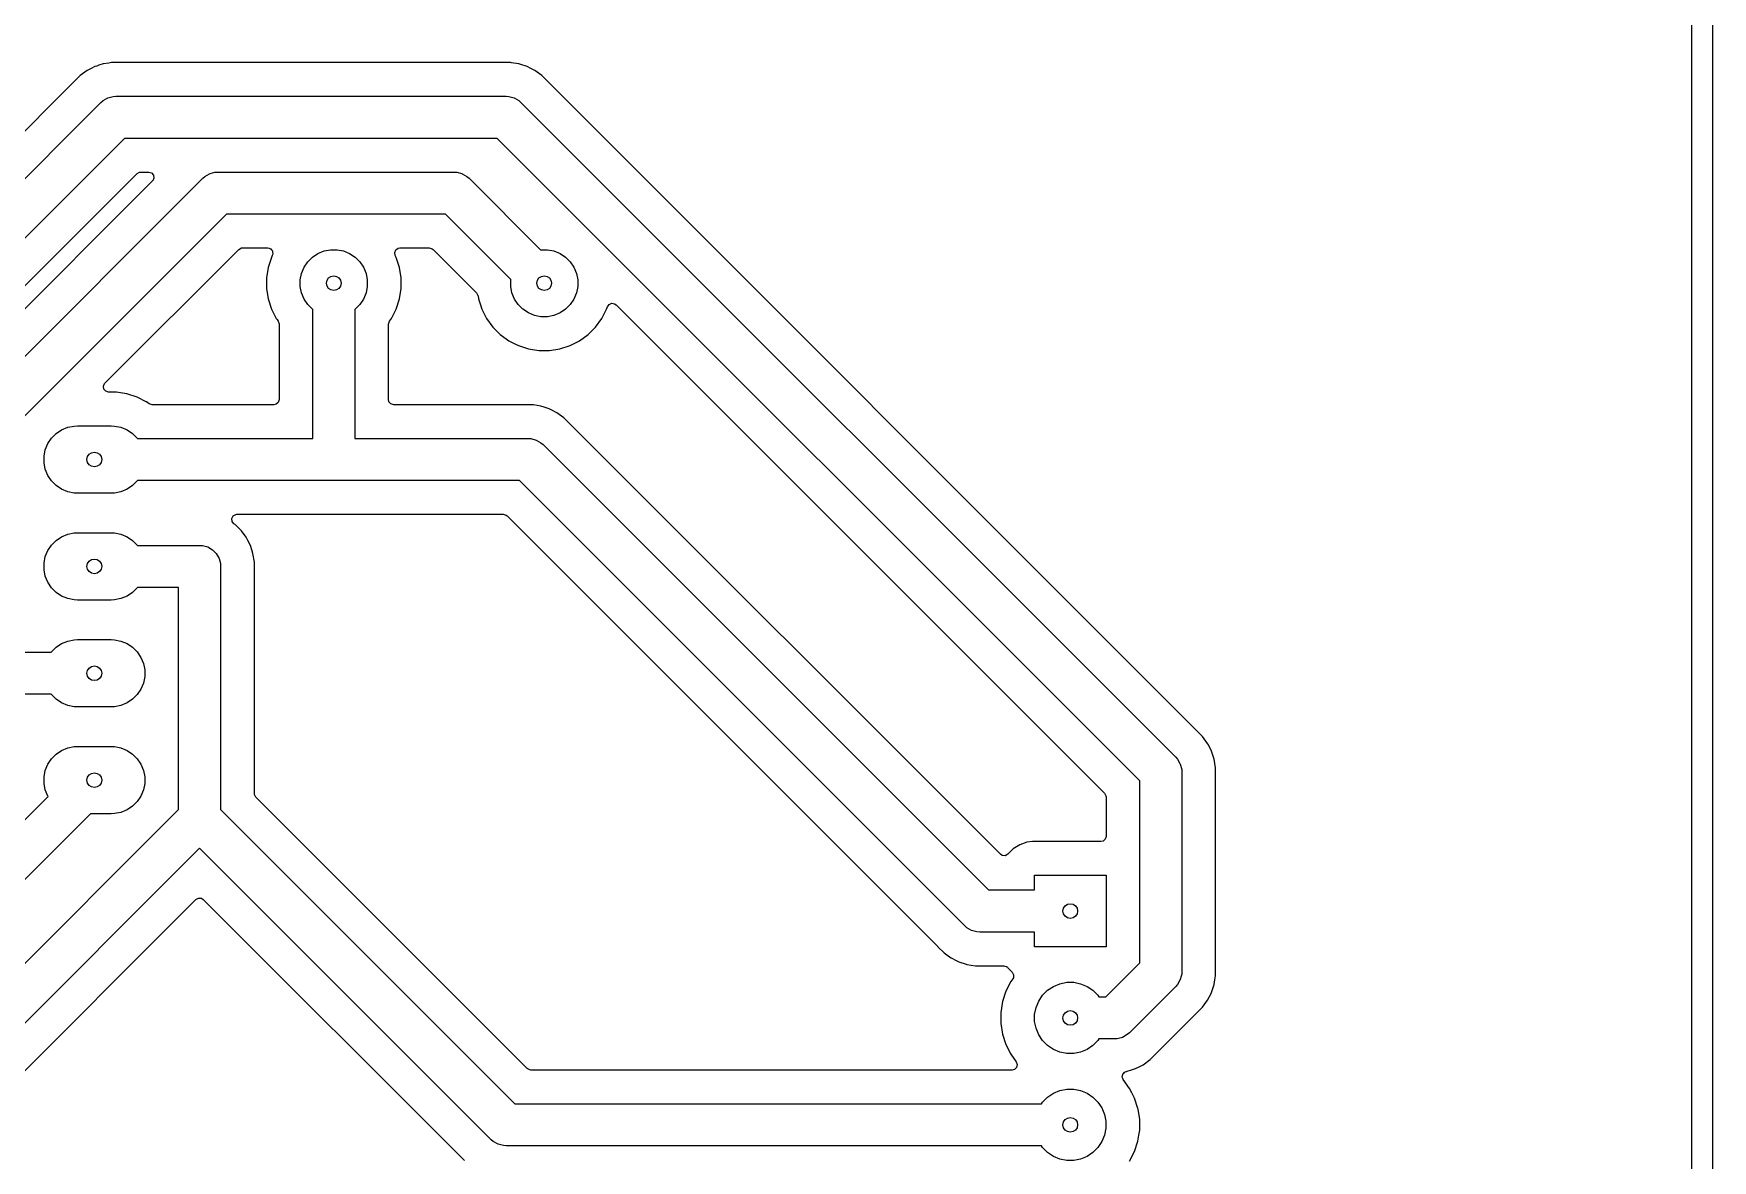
# Model space of a CAD drawing. Extents: x 20 to 124, y -124 to -20.
# Drawn here: x 84.11 to 124, y -72.85 to -46.07 of the extents above; entities that cross this region are included whole.
import ezdxf

# ---------------------------------------------------------------- set-up
doc = ezdxf.new("R2010")
doc.units = 0
doc.layers.add('BLACK', color=7, linetype='CONTINUOUS')
doc.layers.add('WHITE', color=7, linetype='CONTINUOUS')

msp = doc.modelspace()

# ---------------------------------------------------------------- linework, layer by layer
at = {"layer": 'BLACK', "linetype": 'CONTINUOUS'}
for p, q in [((123.4995, -20.6245), (123.4995, -123.3755)), ((85.214378, -47.066436), (77.727634, -54.553181)), ((85.379988, -46.946113), (85.214378, -47.066436)), ((85.471185, -46.899646), (85.379988, -46.946113)), ((85.562374, -46.853182), (85.471184, -46.899645)), ((85.471184, -46.899645), (85.471185, -46.899646)), ((85.606952, -46.838697), (85.562374, -46.853182)), ((85.659723, -46.821551), (85.606952, -46.838697)), ((85.757063, -46.789923), (85.659723, -46.82155)), ((85.659723, -46.82155), (85.659723, -46.821551)), ((85.891853, -46.768574), (85.757063, -46.789923)), ((85.959248, -46.7579), (85.891853, -46.768574)), ((86.163952, -46.7579), (85.959248, -46.7579)), ((95.435252, -46.7579), (86.163952, -46.7579)), ((95.462895, -46.762278), (95.435252, -46.7579)), ((95.637435, -46.789922), (95.462895, -46.762278)), ((95.710903, -46.813794), (95.637435, -46.789922)), ((95.734776, -46.821551), (95.710903, -46.813794)), ((95.785415, -46.838004), (95.734776, -46.821551)), ((95.832123, -46.853181), (95.785415, -46.838004)), ((95.923312, -46.899645), (95.832123, -46.853181)), ((95.923314, -46.899646), (95.923312, -46.899645)), ((96.014511, -46.946113), (95.923314, -46.899646)), ((96.180119, -47.066434), (96.014511, -46.946113)), ((111.884466, -62.770781), (96.180119, -47.066434)), ((78.022894, -55.39), (85.708047, -47.704847)), ((85.708047, -47.704847), (85.757203, -47.661738)), ((85.757203, -47.661738), (85.757219, -47.661723)), ((85.757219, -47.661723), (85.870258, -47.59646)), ((85.870258, -47.59646), (85.996337, -47.562677)), ((85.996337, -47.562677), (85.996352, -47.562677)), ((85.996352, -47.562677), (86.0616, -47.5584)), ((86.0616, -47.5584), (95.3329, -47.5584)), ((95.3329, -47.5584), (95.398148, -47.562677)), ((95.398148, -47.562677), (95.398163, -47.562677)), ((95.398163, -47.562677), (95.524242, -47.59646)), ((95.524242, -47.59646), (95.637281, -47.661723)), ((95.637281, -47.661723), (95.637296, -47.661738)), ((95.637296, -47.661738), (95.686453, -47.704847)), ((95.686453, -47.704847), (111.246053, -63.264446)), ((86.268706, -48.5584), (79.13, -55.697106)), ((95.125794, -48.5584), (86.268706, -48.5584)), ((110.3925, -63.825106), (95.125794, -48.5584)), ((79.966819, -55.992366), (86.563966, -49.395219)), ((86.563966, -49.395219), (86.625289, -49.361734)), ((86.625289, -49.361734), (86.651647, -49.3589)), ((86.651647, -49.3589), (86.842453, -49.3589)), ((86.842453, -49.3589), (86.909492, -49.378585)), ((86.909492, -49.378585), (86.955247, -49.431389)), ((86.955247, -49.431389), (86.965191, -49.500547)), ((88.126246, -49.506547), (88.17541, -49.463431)), ((88.17541, -49.463431), (88.175419, -49.463423)), ((88.175419, -49.463423), (88.288458, -49.39816)), ((88.288458, -49.39816), (88.299434, -49.395219)), ((88.299434, -49.395219), (88.414537, -49.364377)), ((88.414537, -49.364377), (88.414552, -49.364377)), ((88.414552, -49.364377), (88.4798, -49.3601)), ((88.4798, -49.3601), (94.1001, -49.3601)), ((94.1001, -49.3601), (94.165348, -49.364377)), ((94.165348, -49.364377), (94.165363, -49.364377)), ((94.165363, -49.364377), (94.280466, -49.395219)), ((94.280466, -49.395219), (94.291442, -49.39816)), ((94.291442, -49.39816), (94.404481, -49.463423)), ((94.404481, -49.463423), (94.404496, -49.463438)), ((94.404496, -49.463438), (94.453653, -49.506547)), ((80.078147, -57.554647), (88.126246, -49.506547)), ((86.930134, -49.570581), (80.142181, -56.358534)), ((86.936166, -49.564103), (86.930134, -49.570581)), ((86.965191, -49.500547), (86.936166, -49.564103)), ((94.453653, -49.506547), (96.152721, -51.205615)), ((88.686907, -50.3601), (80.9317, -58.115306)), ((93.892994, -50.3601), (88.686907, -50.3601)), ((95.445615, -51.912721), (93.892994, -50.3601)), ((85.801266, -54.377819), (88.982166, -51.196919)), ((88.982166, -51.196919), (89.043489, -51.163434)), ((89.043489, -51.163434), (89.069847, -51.1606)), ((89.069847, -51.1606), (89.669063, -51.1606)), ((89.669063, -51.1606), (89.671703, -51.161375)), ((89.671703, -51.161375), (89.674374, -51.160714)), ((89.674374, -51.160714), (89.705039, -51.171163)), ((89.75676, -51.385616), (89.67891, -51.625214)), ((89.705039, -51.171163), (89.736102, -51.180285)), ((89.736102, -51.180285), (89.737902, -51.182362)), ((89.737902, -51.182362), (89.740509, -51.183251)), ((89.740509, -51.183251), (89.76066, -51.208627)), ((89.779548, -51.340895), (89.75676, -51.385616)), ((89.76066, -51.208627), (89.781857, -51.233089)), ((89.790932, -51.307488), (89.779548, -51.340895)), ((89.781857, -51.233089), (89.782248, -51.235811)), ((89.782248, -51.235811), (89.78396, -51.237967)), ((89.78396, -51.237967), (89.787191, -51.270187)), ((89.787191, -51.270187), (89.791801, -51.302247)), ((89.791801, -51.302247), (89.790741, -51.305588)), ((89.790741, -51.305588), (89.790932, -51.307488)), ((90.621592, -51.492485), (90.732485, -51.381592)), ((90.732485, -51.381592), (90.862883, -51.294463)), ((90.862883, -51.294463), (91.007772, -51.234448)), ((91.007772, -51.234448), (91.161586, -51.203852)), ((91.161586, -51.203852), (91.318414, -51.203852)), ((91.318414, -51.203852), (91.472228, -51.234448)), ((91.472228, -51.234448), (91.617117, -51.294463)), ((91.617117, -51.294463), (91.747515, -51.381592)), ((91.747515, -51.381592), (91.858408, -51.492485)), ((92.687556, -51.272226), (92.713832, -51.207485)), ((92.700452, -51.340895), (92.687556, -51.272226)), ((92.723239, -51.385616), (92.700452, -51.340895)), ((92.713832, -51.207485), (92.770939, -51.167228)), ((92.723239, -51.385618), (92.723239, -51.385616)), ((92.723241, -51.385621), (92.723239, -51.385618)), ((92.80109, -51.625215), (92.723241, -51.385621)), ((92.770939, -51.167228), (92.810937, -51.1606)), ((92.810937, -51.1606), (93.510053, -51.1606)), ((93.510053, -51.1606), (93.577092, -51.180285)), ((93.577092, -51.180285), (93.597734, -51.196919)), ((93.597734, -51.196919), (94.632223, -52.231407)), ((96.152721, -51.205615), (96.161586, -51.203852)), ((96.161586, -51.203852), (96.318414, -51.203852)), ((96.318414, -51.203852), (96.472228, -51.234448)), ((96.472228, -51.234448), (96.617117, -51.294463)), ((96.617117, -51.294463), (96.747515, -51.381592)), ((96.747515, -51.381592), (96.858408, -51.492485)), ((89.67891, -51.625214), (89.6395, -51.874038)), ((90.443852, -51.921586), (90.474448, -51.767772)), ((90.474448, -51.767772), (90.534463, -51.622883)), ((90.534463, -51.622883), (90.621592, -51.492485)), ((91.858408, -51.492485), (91.945537, -51.622883)), ((91.945537, -51.622883), (92.005552, -51.767772)), ((92.005552, -51.767772), (92.036148, -51.921586)), ((92.8405, -51.874038), (92.80109, -51.625215)), ((96.858408, -51.492485), (96.945537, -51.622883)), ((96.945537, -51.622883), (97.005552, -51.767772)), ((97.005552, -51.767772), (97.036148, -51.921586)), ((89.6395, -51.874038), (89.6395, -52.125961)), ((89.6395, -52.125961), (89.67891, -52.374785)), ((90.443852, -52.078414), (90.443852, -51.921586)), ((90.474448, -52.232228), (90.443852, -52.078414)), ((90.534463, -52.377117), (90.474448, -52.232228)), ((92.005552, -52.232228), (91.945537, -52.377117)), ((92.036148, -52.078414), (92.005552, -52.232228)), ((92.036148, -51.921586), (92.036148, -52.078414)), ((92.80109, -52.374785), (92.8405, -52.125962)), ((92.8405, -52.125962), (92.8405, -51.874038)), ((94.632223, -52.231407), (94.665708, -52.29273)), ((95.443852, -51.921586), (95.445615, -51.912721)), ((95.443852, -52.078414), (95.443852, -51.921586)), ((95.474448, -52.232228), (95.443852, -52.078414)), ((95.534463, -52.377117), (95.474448, -52.232228)), ((97.005552, -52.232228), (96.945537, -52.377117)), ((97.036148, -52.078414), (97.005552, -52.232228)), ((97.036148, -51.921586), (97.036148, -52.078414)), ((89.67891, -52.374785), (89.75676, -52.614383)), ((89.75676, -52.614383), (89.87113, -52.838846)), ((90.621592, -52.507515), (90.534463, -52.377117)), ((90.732485, -52.618408), (90.621592, -52.507515)), ((90.74, -52.623429), (90.732485, -52.618408)), ((90.74, -55.69), (90.74, -52.623429)), ((91.747515, -52.618408), (91.74, -52.623429)), ((91.74, -52.623429), (91.74, -55.69)), ((91.858408, -52.507515), (91.747515, -52.618408)), ((91.945537, -52.377117), (91.858408, -52.507515)), ((92.60887, -52.838845), (92.723241, -52.614379)), ((92.723241, -52.614379), (92.80109, -52.374785)), ((94.665708, -52.29273), (94.667015, -52.299689)), ((94.667015, -52.299689), (94.678909, -52.374782)), ((94.678909, -52.374782), (94.67891, -52.374785)), ((94.67891, -52.374785), (94.72319, -52.511066)), ((94.72319, -52.511066), (94.75676, -52.614381)), ((94.75676, -52.614381), (94.871132, -52.838848)), ((95.621592, -52.507515), (95.534463, -52.377117)), ((95.732485, -52.618408), (95.621592, -52.507515)), ((95.862883, -52.705537), (95.732485, -52.618408)), ((96.747515, -52.618408), (96.617117, -52.705537)), ((96.858408, -52.507515), (96.747515, -52.618408)), ((96.945537, -52.377117), (96.858408, -52.507515)), ((97.60887, -52.838845), (97.723241, -52.614379)), ((97.723241, -52.614379), (97.740771, -52.560425)), ((97.740771, -52.560425), (97.780205, -52.502755)), ((97.780205, -52.502755), (97.844563, -52.475556)), ((97.844563, -52.475556), (97.91341, -52.487469)), ((97.91341, -52.487469), (97.946381, -52.511066)), ((97.946381, -52.511066), (109.555681, -64.120366)), ((89.87113, -52.838846), (89.891193, -52.866459)), ((89.891193, -52.866459), (89.915817, -52.900352)), ((89.915817, -52.900352), (89.939298, -52.966156)), ((89.939298, -52.966156), (89.9395, -52.973237)), ((89.9395, -52.973237), (89.9395, -54.7655)), ((92.5405, -52.973237), (92.560185, -52.906198)), ((92.5405, -54.7655), (92.5405, -52.973237)), ((92.560185, -52.906198), (92.564168, -52.90037)), ((92.564168, -52.90037), (92.60887, -52.838845)), ((94.871132, -52.838848), (95.019201, -53.042649)), ((95.019201, -53.042649), (95.019205, -53.042654)), ((95.019205, -53.042654), (95.197344, -53.220793)), ((96.007772, -52.765552), (95.862883, -52.705537)), ((96.161586, -52.796148), (96.007772, -52.765552)), ((96.318414, -52.796148), (96.161586, -52.796148)), ((96.472228, -52.765552), (96.318414, -52.796148)), ((96.617117, -52.705537), (96.472228, -52.765552)), ((97.282656, -53.220793), (97.460793, -53.042656)), ((97.460793, -53.042656), (97.60887, -52.838845)), ((95.197344, -53.220793), (95.19735, -53.220798)), ((95.19735, -53.220798), (95.339647, -53.324182)), ((95.339647, -53.324182), (95.401155, -53.36887)), ((95.401155, -53.36887), (95.544184, -53.441747)), ((95.544184, -53.441747), (95.625616, -53.483239)), ((96.854379, -53.483241), (97.078845, -53.36887)), ((97.078845, -53.36887), (97.282656, -53.220793)), ((95.625616, -53.483239), (95.625618, -53.483239)), ((95.625618, -53.483239), (95.625621, -53.483241)), ((95.625621, -53.483241), (95.865215, -53.56109)), ((95.865215, -53.56109), (96.114038, -53.6005)), ((96.114038, -53.6005), (96.114039, -53.6005)), ((96.114039, -53.6005), (96.365961, -53.6005)), ((96.365961, -53.6005), (96.365962, -53.6005)), ((96.365962, -53.6005), (96.614785, -53.56109)), ((96.614785, -53.56109), (96.854379, -53.483241)), ((85.766209, -54.447853), (85.795234, -54.384297)), ((85.776153, -54.517011), (85.766209, -54.447853)), ((85.821908, -54.569815), (85.776153, -54.517011)), ((85.795234, -54.384297), (85.801266, -54.377819)), ((85.888947, -54.5895), (85.821908, -54.569815)), ((86.075961, -54.5895), (85.888947, -54.5895)), ((86.075962, -54.5895), (86.075961, -54.5895)), ((86.17193, -54.6047), (86.075962, -54.5895)), ((86.324785, -54.62891), (86.17193, -54.6047)), ((86.564383, -54.70676), (86.324785, -54.62891)), ((86.780761, -54.817011), (86.564383, -54.70676)), ((86.788845, -54.82113), (86.780761, -54.817011)), ((86.850362, -54.865824), (86.788845, -54.82113)), ((86.856199, -54.869815), (86.850362, -54.865824)), ((86.923238, -54.8895), (86.856199, -54.869815)), ((89.8155, -54.8895), (86.923238, -54.8895)), ((89.867011, -54.878294), (89.8155, -54.8895)), ((89.919815, -54.832539), (89.867011, -54.878294)), ((89.9395, -54.7655), (89.919815, -54.832539)), ((92.551706, -54.817011), (92.5405, -54.7655)), ((92.597461, -54.869815), (92.551706, -54.817011)), ((92.6645, -54.8895), (92.597461, -54.869815)), ((95.960651, -54.8895), (92.6645, -54.8895)), ((95.960652, -54.8895), (95.960651, -54.8895)), ((95.988295, -54.893878), (95.960652, -54.8895)), ((96.162835, -54.921522), (95.988295, -54.893878)), ((96.236303, -54.945394), (96.162835, -54.921522)), ((96.260176, -54.953151), (96.236303, -54.945394)), ((96.310815, -54.969604), (96.260176, -54.953151)), ((96.357523, -54.984781), (96.310815, -54.969604)), ((96.424794, -55.019058), (96.357523, -54.984781)), ((96.424797, -55.01906), (96.424794, -55.019058)), ((96.539911, -55.077713), (96.424797, -55.01906)), ((84.772883, -55.484463), (84.917772, -55.424448)), ((84.917772, -55.424448), (85.071586, -55.393852)), ((85.071586, -55.393852), (85.15, -55.39)), ((85.15, -55.39), (85.95, -55.39)), ((85.95, -55.39), (86.028414, -55.393852)), ((86.028414, -55.393852), (86.182228, -55.424448)), ((86.182228, -55.424448), (86.327117, -55.484463)), ((96.705519, -55.198034), (96.539911, -55.077713)), ((96.70552, -55.198035), (96.705519, -55.198034)), ((96.705521, -55.198036), (96.70552, -55.198035)), ((107.080022, -65.572537), (96.705521, -55.198036)), ((84.384448, -55.957772), (84.444463, -55.812883)), ((84.444463, -55.812883), (84.531592, -55.682485)), ((84.531592, -55.682485), (84.642485, -55.571592)), ((84.642485, -55.571592), (84.772883, -55.484463)), ((86.327117, -55.484463), (86.457515, -55.571592)), ((86.457515, -55.571592), (86.568408, -55.682485)), ((86.568408, -55.682485), (86.573429, -55.69)), ((86.573429, -55.69), (87.6009, -55.69)), ((87.6009, -55.69), (90.74, -55.69)), ((91.74, -55.69), (95.8583, -55.69)), ((95.8583, -55.69), (95.923548, -55.694277)), ((95.923548, -55.694277), (95.923563, -55.694277)), ((95.923563, -55.694277), (96.049642, -55.72806)), ((96.049642, -55.72806), (96.162681, -55.793323)), ((96.162681, -55.793323), (96.162696, -55.793338)), ((96.162696, -55.793338), (96.211853, -55.836447)), ((96.211853, -55.836447), (106.795407, -66.42)), ((84.353852, -56.111586), (84.384448, -55.957772)), ((84.353852, -56.268414), (84.353852, -56.111586)), ((84.384448, -56.422228), (84.353852, -56.268414)), ((84.444463, -56.567117), (84.384448, -56.422228)), ((84.531592, -56.697515), (84.444463, -56.567117)), ((84.642485, -56.808408), (84.531592, -56.697515)), ((84.772883, -56.895537), (84.642485, -56.808408)), ((84.917772, -56.955552), (84.772883, -56.895537)), ((85.071586, -56.986148), (84.917772, -56.955552)), ((85.15, -56.99), (85.071586, -56.986148)), ((85.95, -56.99), (85.15, -56.99)), ((86.028414, -56.986148), (85.95, -56.99)), ((86.182228, -56.955552), (86.028414, -56.986148)), ((86.327117, -56.895537), (86.182228, -56.955552)), ((86.457515, -56.808408), (86.327117, -56.895537)), ((86.568408, -56.697515), (86.457515, -56.808408)), ((86.573429, -56.69), (86.568408, -56.697515)), ((87.6009, -56.69), (86.573429, -56.69)), ((91.24, -56.69), (87.6009, -56.69)), ((95.651194, -56.69), (91.24, -56.69)), ((106.234747, -67.273554), (95.651194, -56.69)), ((88.818321, -57.589875), (88.850926, -57.52808)), ((88.8243, -57.659489), (88.818321, -57.589875)), ((88.866966, -57.714818), (88.8243, -57.659489)), ((88.850926, -57.52808), (88.911765, -57.493723)), ((88.898913, -57.738028), (88.866966, -57.714818)), ((89.043671, -57.882786), (88.898913, -57.738028)), ((88.911765, -57.493723), (88.939851, -57.4905)), ((88.939851, -57.4905), (91.137648, -57.4905)), ((91.137648, -57.4905), (91.342352, -57.4905)), ((91.342352, -57.4905), (95.268253, -57.4905)), ((95.268253, -57.4905), (95.335292, -57.510185)), ((95.335292, -57.510185), (95.355934, -57.526819)), ((95.355934, -57.526819), (105.593208, -67.764092)), ((84.444463, -58.352883), (84.531592, -58.222485)), ((84.531592, -58.222485), (84.642485, -58.111592)), ((84.642485, -58.111592), (84.772883, -58.024463)), ((84.772883, -58.024463), (84.917772, -57.964448)), ((84.917772, -57.964448), (85.071586, -57.933852)), ((85.071586, -57.933852), (85.15, -57.93)), ((85.15, -57.93), (85.95, -57.93)), ((85.95, -57.93), (86.028414, -57.933852)), ((86.028414, -57.933852), (86.182228, -57.964448)), ((86.182228, -57.964448), (86.327117, -58.024463)), ((86.327117, -58.024463), (86.457515, -58.111592)), ((86.457515, -58.111592), (86.568408, -58.222485)), ((86.568408, -58.222485), (86.573429, -58.23)), ((86.573429, -58.23), (88.0517, -58.23)), ((88.0517, -58.23), (88.116963, -58.234278)), ((88.116963, -58.234278), (88.243042, -58.26806)), ((89.156256, -58.037749), (89.043671, -57.882786)), ((89.163987, -58.04839), (89.156256, -58.037749)), ((89.19824, -58.115616), (89.163987, -58.04839)), ((89.256918, -58.230776), (89.19824, -58.115616)), ((89.256918, -58.230778), (89.256918, -58.230776)), ((89.25692, -58.230781), (89.256918, -58.230778)), ((89.290827, -58.335137), (89.25692, -58.230781)), ((84.353852, -58.651586), (84.384448, -58.497772)), ((84.384448, -58.497772), (84.444463, -58.352883)), ((88.243042, -58.26806), (88.356081, -58.333323)), ((88.356081, -58.333323), (88.448377, -58.425619)), ((88.448377, -58.425619), (88.51364, -58.538658)), ((88.51364, -58.538658), (88.547422, -58.664737)), ((89.320177, -58.425465), (89.290827, -58.335137)), ((89.3522, -58.627648), (89.320177, -58.425465)), ((89.3522, -64.127553), (89.3522, -58.627648)), ((84.353852, -58.808414), (84.353852, -58.651586)), ((84.384448, -58.962228), (84.353852, -58.808414)), ((84.444463, -59.107117), (84.384448, -58.962228)), ((88.547422, -58.664737), (88.5517, -58.73)), ((88.5517, -58.73), (88.5517, -64.510494)), ((84.531592, -59.237515), (84.444463, -59.107117)), ((84.642485, -59.348408), (84.531592, -59.237515)), ((84.772883, -59.435537), (84.642485, -59.348408)), ((84.917772, -59.495552), (84.772883, -59.435537)), ((86.327117, -59.435537), (86.182228, -59.495552)), ((86.457515, -59.348408), (86.327117, -59.435537)), ((86.568408, -59.237515), (86.457515, -59.348408)), ((86.573429, -59.23), (86.568408, -59.237515)), ((87.5517, -59.23), (86.573429, -59.23)), ((87.5517, -64.510493), (87.5517, -59.23)), ((85.071586, -59.526148), (84.917772, -59.495552)), ((85.15, -59.53), (85.071586, -59.526148)), ((85.95, -59.53), (85.15, -59.53)), ((86.028414, -59.526148), (85.95, -59.53)), ((86.182228, -59.495552), (86.028414, -59.526148)), ((84.642485, -60.651592), (84.772883, -60.564463)), ((84.772883, -60.564463), (84.917772, -60.504448)), ((84.917772, -60.504448), (85.071586, -60.473852)), ((85.071586, -60.473852), (85.15, -60.47)), ((85.15, -60.47), (85.95, -60.47)), ((85.95, -60.47), (86.028414, -60.473852)), ((86.028414, -60.473852), (86.182228, -60.504448)), ((86.182228, -60.504448), (86.327117, -60.564463)), ((86.327117, -60.564463), (86.457515, -60.651592)), ((83.0483, -60.77), (84.526571, -60.77)), ((84.526571, -60.77), (84.531592, -60.762485)), ((84.531592, -60.762485), (84.642485, -60.651592)), ((86.457515, -60.651592), (86.568408, -60.762485)), ((86.568408, -60.762485), (86.655537, -60.892883)), ((86.655537, -60.892883), (86.715552, -61.037772)), ((86.715552, -61.037772), (86.746148, -61.191586)), ((86.746148, -61.348414), (86.715552, -61.502228)), ((86.746148, -61.191586), (86.746148, -61.348414)), ((84.526571, -61.77), (83.5483, -61.77)), ((84.531592, -61.777515), (84.526571, -61.77)), ((84.642485, -61.888408), (84.531592, -61.777515)), ((86.568408, -61.777515), (86.457515, -61.888408)), ((86.655537, -61.647117), (86.568408, -61.777515)), ((86.715552, -61.502228), (86.655537, -61.647117)), ((84.772883, -61.975537), (84.642485, -61.888408)), ((84.917772, -62.035552), (84.772883, -61.975537)), ((85.071586, -62.066148), (84.917772, -62.035552)), ((85.15, -62.07), (85.071586, -62.066148)), ((85.95, -62.07), (85.15, -62.07)), ((86.028414, -62.066148), (85.95, -62.07)), ((86.182228, -62.035552), (86.028414, -62.066148)), ((86.327117, -61.975537), (86.182228, -62.035552)), ((86.457515, -61.888408), (86.327117, -61.975537)), ((84.917772, -63.044448), (85.071586, -63.013852)), ((85.071586, -63.013852), (85.15, -63.01)), ((85.15, -63.01), (85.95, -63.01)), ((85.95, -63.01), (86.028414, -63.013852)), ((86.028414, -63.013852), (86.182228, -63.044448)), ((112.004787, -62.936389), (111.884466, -62.770781)), ((112.0225, -62.971154), (112.004787, -62.936389)), ((112.022501, -62.971155), (112.0225, -62.971154)), ((112.097718, -63.118776), (112.022501, -62.971155)), ((84.444463, -63.432883), (84.531592, -63.302485)), ((84.531592, -63.302485), (84.642485, -63.191592)), ((84.642485, -63.191592), (84.772883, -63.104463)), ((84.772883, -63.104463), (84.917772, -63.044448)), ((86.182228, -63.044448), (86.327117, -63.104463)), ((86.327117, -63.104463), (86.457515, -63.191592)), ((86.457515, -63.191592), (86.568408, -63.302485)), ((86.568408, -63.302485), (86.655537, -63.432883)), ((111.246053, -63.264446), (111.289168, -63.31361)), ((111.289168, -63.31361), (111.289177, -63.313619)), ((111.289177, -63.313619), (111.337055, -63.396547)), ((111.337055, -63.396547), (111.35444, -63.426658)), ((111.35444, -63.426658), (111.388223, -63.552737)), ((112.097718, -63.118778), (112.097718, -63.118776)), ((112.09772, -63.118781), (112.097718, -63.118778)), ((112.160977, -63.313466), (112.09772, -63.118781)), ((112.193, -63.515648), (112.160977, -63.313466)), ((84.353852, -63.731586), (84.384448, -63.577772)), ((84.353852, -63.888414), (84.353852, -63.731586)), ((84.384448, -63.577772), (84.444463, -63.432883)), ((86.655537, -63.432883), (86.715552, -63.577772)), ((86.715552, -63.577772), (86.746148, -63.731586)), ((86.746148, -63.731586), (86.746148, -63.888414)), ((110.3925, -68.151293), (110.3925, -63.825106)), ((111.388223, -63.552737), (111.388223, -63.552752)), ((111.388223, -63.552752), (111.3925, -63.618)), ((111.3925, -63.618), (111.3925, -68.3584)), ((112.193, -68.460752), (112.193, -63.515648)), ((73.974994, -74.6779), (84.452999, -64.199893)), ((84.384448, -64.042228), (84.353852, -63.888414)), ((84.444463, -64.187117), (84.384448, -64.042228)), ((84.452999, -64.199893), (84.444463, -64.187117)), ((86.655537, -64.187117), (86.568408, -64.317515)), ((86.715552, -64.042228), (86.655537, -64.187117)), ((86.746148, -63.888414), (86.715552, -64.042228)), ((89.355034, -64.153911), (89.3522, -64.127553)), ((89.388519, -64.215234), (89.355034, -64.153911)), ((95.836465, -70.663181), (89.388519, -64.215234)), ((109.555681, -64.120366), (109.589166, -64.181689)), ((109.589166, -64.181689), (109.592, -64.208047)), ((109.592, -64.208047), (109.592, -65.1455)), ((85.457107, -64.61), (74.535653, -75.531453)), ((74.562194, -77.5), (87.5517, -64.510493)), ((85.95, -64.61), (85.457107, -64.61)), ((86.028414, -64.606148), (85.95, -64.61)), ((86.182228, -64.575552), (86.028414, -64.606148)), ((86.327117, -64.515537), (86.182228, -64.575552)), ((86.457515, -64.428408), (86.327117, -64.515537)), ((86.568408, -64.317515), (86.457515, -64.428408)), ((88.5517, -64.510494), (95.541206, -71.5)), ((88.0517, -65.424706), (75.122853, -78.353553)), ((94.980547, -72.353553), (88.0517, -65.424706)), ((107.540476, -65.344211), (107.387739, -65.440183)), ((107.710745, -65.284631), (107.540476, -65.344211)), ((107.71075, -65.28463), (107.710745, -65.284631)), ((107.845039, -65.2695), (107.71075, -65.28463)), ((109.468, -65.2695), (107.845039, -65.2695)), ((109.519511, -65.258294), (109.468, -65.2695)), ((109.572315, -65.212539), (109.519511, -65.258294)), ((109.592, -65.1455), (109.572315, -65.212539)), ((107.124369, -65.601038), (107.080022, -65.572537)), ((107.194061, -65.606022), (107.124369, -65.601038)), ((107.255384, -65.572538), (107.194061, -65.606022)), ((107.387739, -65.440183), (107.255384, -65.572538)), ((107.89, -66.42), (107.89, -66.07)), ((107.89, -66.07), (109.59, -66.07)), ((109.59, -66.07), (109.59, -67.77)), ((87.964019, -66.644464), (88.025342, -66.61098)), ((88.025342, -66.61098), (88.095034, -66.615964)), ((88.095034, -66.615964), (88.139381, -66.644465)), ((106.795407, -66.42), (107.89, -66.42)), ((75.616519, -78.991966), (87.964019, -66.644464)), ((88.139381, -66.644465), (94.339008, -72.844092)), ((106.283911, -67.316669), (106.234747, -67.273554)), ((106.283919, -67.316677), (106.283911, -67.316669)), ((106.396958, -67.38194), (106.283919, -67.316677)), ((106.423601, -67.389079), (106.396958, -67.38194)), ((106.523037, -67.415723), (106.423601, -67.389079)), ((106.523052, -67.415723), (106.523037, -67.415723)), ((106.5883, -67.42), (106.523052, -67.415723)), ((107.89, -67.42), (106.5883, -67.42)), ((107.89, -67.77), (107.89, -67.42)), ((105.593208, -67.764092), (105.593222, -67.764107)), ((105.593222, -67.764107), (105.596333, -67.767218)), ((105.596333, -67.767218), (105.596334, -67.767219)), ((105.596334, -67.767219), (105.741081, -67.911966)), ((109.59, -67.77), (107.89, -67.77)), ((105.741081, -67.911966), (105.741084, -67.911968)), ((105.741084, -67.911968), (105.741088, -67.911972)), ((105.741088, -67.911972), (105.87244, -68.007403)), ((105.87244, -68.007403), (105.90669, -68.032287)), ((105.90669, -68.032287), (106.02592, -68.093038)), ((106.02592, -68.093038), (106.089081, -68.125221)), ((106.089081, -68.125221), (106.089084, -68.125222)), ((106.089084, -68.125222), (106.270668, -68.184221)), ((106.270668, -68.184221), (106.283766, -68.188477)), ((106.283766, -68.188477), (106.485949, -68.220501)), ((109.583794, -68.96), (110.3925, -68.151293)), ((106.485949, -68.220501), (106.48595, -68.220501)), ((106.48595, -68.220501), (106.695763, -68.220501)), ((106.695763, -68.220501), (106.695787, -68.2205)), ((106.695787, -68.2205), (107.15919, -68.2205)), ((107.15919, -68.2205), (107.189158, -68.229299)), ((107.189158, -68.229299), (107.219624, -68.236224)), ((107.328367, -68.594946), (107.210422, -68.826423)), ((107.219624, -68.236224), (107.22327, -68.239316)), ((107.22327, -68.239316), (107.226229, -68.240185)), ((107.226229, -68.240185), (107.247681, -68.257636)), ((107.247681, -68.257636), (107.256886, -68.267013)), ((107.256886, -68.267013), (107.260184, -68.272262)), ((107.260184, -68.272262), (107.361012, -68.37309)), ((107.373214, -68.533219), (107.328367, -68.594946)), ((107.361012, -68.37309), (107.361386, -68.373471)), ((107.361386, -68.373471), (107.377611, -68.403851)), ((107.388094, -68.505498), (107.373214, -68.533219)), ((107.377611, -68.403851), (107.394061, -68.433977)), ((107.38867, -68.504745), (107.388094, -68.505498)), ((107.3887, -68.50437), (107.38867, -68.504745)), ((107.389077, -68.503669), (107.3887, -68.50437)), ((107.391527, -68.469409), (107.389077, -68.503669)), ((107.394301, -68.435102), (107.391527, -68.469409)), ((107.394061, -68.433977), (107.394018, -68.434572)), ((107.394018, -68.434572), (107.394301, -68.435102)), ((108.493258, -68.646601), (108.656685, -68.614093)), ((108.656685, -68.614093), (108.823315, -68.614093)), ((108.823315, -68.614093), (108.986742, -68.646601)), ((111.35444, -68.549742), (111.289177, -68.662781)), ((111.375965, -68.469409), (111.35444, -68.549742)), ((111.388223, -68.423663), (111.375965, -68.469409)), ((111.3925, -68.3584), (111.388223, -68.423647)), ((111.388223, -68.423647), (111.388223, -68.423663)), ((112.160977, -68.662934), (112.178014, -68.555368)), ((112.178014, -68.555368), (112.193, -68.460752)), ((107.210422, -68.826423), (107.13014, -69.073506)), ((107.990367, -69.059313), (108.082941, -68.920766)), ((108.082941, -68.920766), (108.200766, -68.802941)), ((108.200766, -68.802941), (108.339313, -68.710367)), ((108.339313, -68.710367), (108.493258, -68.646601)), ((108.986742, -68.646601), (109.140687, -68.710367)), ((109.140687, -68.710367), (109.279234, -68.802941)), ((109.279234, -68.802941), (109.397059, -68.920766)), ((109.397059, -68.920766), (109.423274, -68.96)), ((109.423274, -68.96), (109.583794, -68.96)), ((111.246054, -68.711953), (110.144453, -69.813553)), ((111.289169, -68.662788), (111.246054, -68.711953)), ((111.289177, -68.662781), (111.289169, -68.662788)), ((112.004787, -69.04001), (112.095514, -68.861948)), ((112.095514, -68.861948), (112.097419, -68.858545)), ((112.097419, -68.858545), (112.09772, -68.857619)), ((112.09772, -68.857619), (112.097721, -68.857618)), ((112.097721, -68.857618), (112.160977, -68.662934)), ((107.13014, -69.073506), (107.0895, -69.330097)), ((107.0895, -69.330097), (107.0895, -69.589902)), ((107.894093, -69.376685), (107.926601, -69.213258)), ((107.894093, -69.543315), (107.894093, -69.376685)), ((107.926601, -69.213258), (107.990367, -69.059313)), ((110.638119, -70.451966), (111.73265, -69.357432)), ((111.73265, -69.357432), (111.732657, -69.357427)), ((111.732657, -69.357427), (111.739717, -69.350367)), ((111.739717, -69.350367), (111.739719, -69.350366)), ((111.739719, -69.350366), (111.884466, -69.205619)), ((111.884466, -69.205619), (111.884468, -69.205615)), ((111.884468, -69.205615), (111.884471, -69.205613)), ((111.884471, -69.205613), (112.004786, -69.040011)), ((112.004786, -69.040011), (112.004787, -69.04001)), ((107.0895, -69.589902), (107.13014, -69.846493)), ((107.926601, -69.706742), (107.894093, -69.543315)), ((107.990367, -69.860687), (107.926601, -69.706742)), ((110.144453, -69.813553), (110.095296, -69.856661)), ((107.13014, -69.846493), (107.210422, -70.093576)), ((107.210422, -70.093576), (107.239415, -70.150476)), ((107.239415, -70.150476), (107.313711, -70.29629)), ((108.082941, -69.999234), (107.990367, -69.860687)), ((108.200766, -70.117059), (108.082941, -69.999234)), ((108.339313, -70.209633), (108.200766, -70.117059)), ((108.493258, -70.273399), (108.339313, -70.209633)), ((109.140687, -70.209633), (108.986742, -70.273399)), ((109.279234, -70.117059), (109.140687, -70.209633)), ((109.397059, -69.999234), (109.279234, -70.117059)), ((109.423274, -69.96), (109.397059, -69.999234)), ((109.7909, -69.96), (109.423274, -69.96)), ((109.856148, -69.955723), (109.7909, -69.96)), ((109.856163, -69.955723), (109.856148, -69.955723)), ((109.982242, -69.92194), (109.856163, -69.955723)), ((110.095281, -69.856677), (109.982242, -69.92194)), ((110.095296, -69.856661), (110.095281, -69.856677)), ((107.313711, -70.29629), (107.328368, -70.325054)), ((107.328368, -70.325054), (107.457373, -70.502615)), ((107.457373, -70.502615), (107.480853, -70.568421)), ((107.480853, -70.568421), (107.465027, -70.636475)), ((108.656685, -70.305907), (108.493258, -70.273399)), ((108.823315, -70.305907), (108.656685, -70.305907)), ((108.986742, -70.273399), (108.823315, -70.305907)), ((110.381314, -70.618753), (110.472511, -70.572287)), ((110.472511, -70.572287), (110.638119, -70.451966)), ((95.857107, -70.679815), (95.836465, -70.663181)), ((95.924146, -70.6995), (95.857107, -70.679815)), ((107.357055, -70.6995), (95.924146, -70.6995)), ((107.414922, -70.68517), (107.357055, -70.6995)), ((107.465027, -70.636475), (107.414922, -70.68517)), ((109.976449, -70.860339), (109.983201, -70.831301)), ((109.978296, -70.865518), (109.976449, -70.860339)), ((109.977517, -70.87096), (109.978296, -70.865518)), ((109.989911, -70.898069), (109.977517, -70.87096)), ((109.983201, -70.831301), (109.98743, -70.801798)), ((109.98743, -70.801798), (109.991028, -70.797641)), ((109.999928, -70.926143), (109.989911, -70.898069)), ((109.991028, -70.797641), (109.992274, -70.792285)), ((109.992274, -70.792285), (110.013654, -70.771506)), ((110.151634, -71.134949), (109.999928, -70.926143)), ((110.013654, -70.771506), (110.033162, -70.748974)), ((110.033162, -70.748974), (110.039215, -70.746665)), ((110.039215, -70.746665), (110.04238, -70.74359)), ((110.04238, -70.74359), (110.06526, -70.734298)), ((110.06526, -70.734298), (110.072935, -70.73204)), ((110.072935, -70.73204), (110.095435, -70.728477)), ((110.095435, -70.728477), (110.192776, -70.696848)), ((110.192776, -70.696848), (110.290119, -70.66522)), ((110.290119, -70.66522), (110.381314, -70.618753)), ((108.082941, -71.460766), (108.200766, -71.342941)), ((108.200766, -71.342941), (108.339313, -71.250367)), ((108.339313, -71.250367), (108.493258, -71.186601)), ((108.493258, -71.186601), (108.656685, -71.154093)), ((108.656685, -71.154093), (108.823315, -71.154093)), ((108.823315, -71.154093), (108.986742, -71.186601)), ((108.986742, -71.186601), (109.140687, -71.250367)), ((109.140687, -71.250367), (109.279234, -71.342941)), ((109.279234, -71.342941), (109.397059, -71.460766)), ((110.20408, -71.23788), (110.151634, -71.134949)), ((110.269577, -71.366423), (110.20408, -71.23788)), ((110.269577, -71.366425), (110.269577, -71.366423)), ((110.269579, -71.366428), (110.269577, -71.366425)), ((110.34986, -71.613507), (110.269579, -71.366428)), ((95.541206, -71.5), (108.056726, -71.5)), ((108.056726, -71.5), (108.082941, -71.460766)), ((109.397059, -71.460766), (109.489633, -71.599313)), ((109.489633, -71.599313), (109.553399, -71.753258)), ((109.553399, -71.753258), (109.585907, -71.916685)), ((110.351714, -71.625215), (110.34986, -71.613507)), ((110.3905, -71.870097), (110.351714, -71.625215)), ((109.585907, -72.083315), (109.553399, -72.246742)), ((109.585907, -71.916685), (109.585907, -72.083315)), ((110.372539, -72.243298), (110.3905, -72.129902)), ((110.3905, -72.129902), (110.3905, -71.870097)), ((95.029703, -72.396661), (94.980547, -72.353553)), ((95.029719, -72.396677), (95.029703, -72.396661)), ((95.142758, -72.46194), (95.029719, -72.396677)), ((95.268837, -72.495723), (95.142758, -72.46194)), ((95.268852, -72.495723), (95.268837, -72.495723)), ((95.3341, -72.5), (95.268852, -72.495723)), ((108.056726, -72.5), (95.3341, -72.5)), ((108.082941, -72.539234), (108.056726, -72.5)), ((108.200766, -72.657059), (108.082941, -72.539234)), ((109.397059, -72.539234), (109.279234, -72.657059)), ((109.489633, -72.400687), (109.397059, -72.539234)), ((109.553399, -72.246742), (109.489633, -72.400687)), ((110.269579, -72.633572), (110.34986, -72.386493)), ((110.34986, -72.386493), (110.372539, -72.243298)), ((94.339008, -72.844092), (94.339022, -72.844107)), ((94.339022, -72.844107), (94.342133, -72.847218)), ((108.339313, -72.749633), (108.200766, -72.657059)), ((108.493258, -72.813399), (108.339313, -72.749633)), ((108.656685, -72.845907), (108.493258, -72.813399)), ((108.823315, -72.845907), (108.656685, -72.845907)), ((108.986742, -72.813399), (108.823315, -72.845907)), ((109.140687, -72.749633), (108.986742, -72.813399)), ((109.279234, -72.657059), (109.140687, -72.749633)), ((110.151634, -72.865051), (110.269579, -72.633572))]:
    msp.add_line(p, q, dxfattribs=at)
at = {"layer": 'BLACK'}
for centre in [(91.24, -52), (96.24, -52), (85.55, -56.19), (85.55, -58.73), (85.55, -61.27), (85.55, -63.81), (108.74, -66.92), (108.74, -69.46), (108.74, -72)]:
    msp.add_circle(centre, 0.175, dxfattribs=at)
at = {"layer": 'WHITE', "linetype": 'CONTINUOUS'}
msp.add_line((124, -20), (124, -124), dxfattribs=at)
at = {"layer": 'WHITE'}
for centre in [(91.24, -52), (96.24, -52), (85.55, -56.19), (85.55, -58.73), (85.55, -61.27), (85.55, -63.81), (108.74, -66.92), (108.74, -69.46), (108.74, -72)]:
    msp.add_circle(centre, 0.175, dxfattribs=at)

doc.saveas('drawing.dxf')
